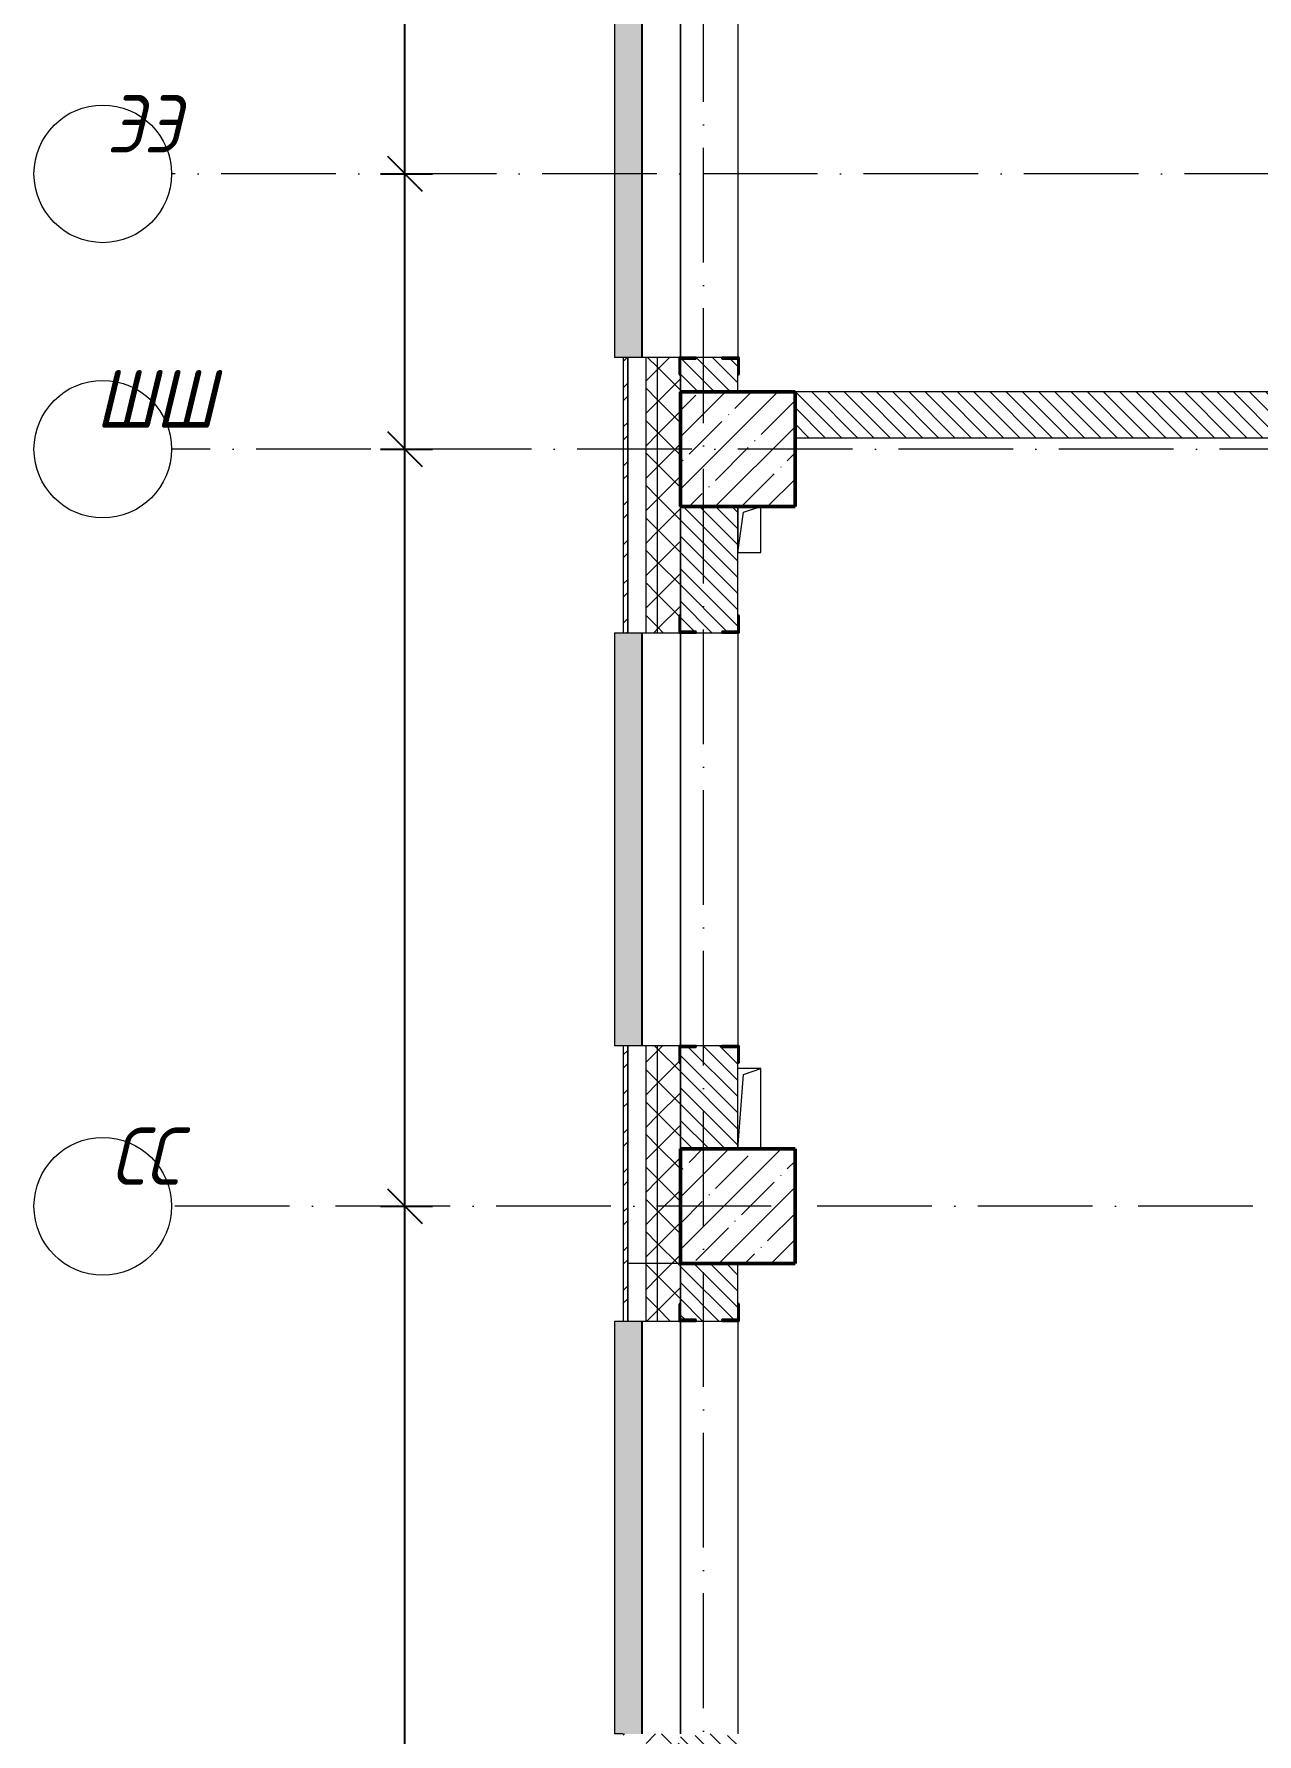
# Model space of a CAD drawing. Header units: millimetres. Extents: x -401725 to 250493, y 305116 to 802890.
# Drawn here: x -20928 to -15595, y 392886 to 400295 of the extents above; entities that cross this region are included whole.
import ezdxf

# ---------------------------------------------------------------- set-up
doc = ezdxf.new("R2010")
doc.units = ezdxf.units.MM
doc.linetypes.add('50_200_ШТРИХ_1Т_ш5_п1_п1_', pattern=[700, 500, -100, 0, -100])
for name, color, linetype, lineweight in [('A-____-____-DIMS', 7, 'Continuous', 9), ('A-GENM-____-MCUT', 7, 'Continuous', 25), ('A-GENM-____-OTLN', 7, 'Continuous', 9), ('A-GENM-____-OTLN-1', 7, 'Continuous', 25), ('A-GLAZ-____-OTLN', 7, 'Continuous', 9), ('A-WALL-____-MCUT', 7, 'Continuous', 13), ('A-WALL-____-MCUT-1', 7, 'Continuous', 9), ('A-WALL-____-OTLN', 7, 'Continuous', 9), ('A-WALL-____-PATT-1', 7, 'Continuous', 9), ('A-WALL-FNSH-MCUT-1', 7, 'Continuous', 9), ('S-COLS-____-MCUT', 7, 'Continuous', 50), ('S-COLS-____-OTLN', 7, 'Continuous', 9), ('S-GRID-____-IDEN', 7, 'Continuous', 9), ('S-GRID-____-OTLN-1', 7, '50_200_ШТРИХ_1Т_ш5_п1_п1_', 9)]:
    doc.layers.add(name, color=color, linetype=linetype, lineweight=lineweight)
doc.layers.add('A-GLAZ-____-OTLN-1', color=7, linetype='Continuous', lineweight=9, true_color=0xc0c0c0)
doc.styles.add('ISOCPEUR_I', font='isocpeui.ttf', dxfattribs={"width": 0.9, "height": 2.5})
doc.styles.add('ISOCPEUR_I_9', font='isocpeui.ttf', dxfattribs={"width": 0.9, "height": 250})
doc.dimstyles.new('ISO-2_5_0_9К_БОЛЬШОЙ_ОСИ', dxfattribs={"dimscale": 304.8, "dimtxt": 248.995294, "dimasz": 0.492126, "dimexe": 0.393701, "dimexo": 0, "dimgap": 0, "dimtad": 1, "dimdec": 0, "dimzin": 0, "dimdsep": 46, "dimtxsty": 'ISOCPEUR_I', "dimblk1": 'OBLIQUE', "dimblk2": 'OBLIQUE', "dimsah": 1, "dimcen": 0.09, "dimdle": 0.393701, "dimazin": 0, "dimtfac": 1, "dimtdec": 4, "dimtix": 1, "dimtmove": 0, "dimatfit": 3, "dimfxl": 1, "dimtvp": 1, "dimtolj": 1, "dimtzin": 0, "dimarcsym": 2})
pattern_1 = [(135, (-15659.08, 321904.697), (-35.35534, -35.35534), [])]
pattern_2 = [(45, (-15659.08, 321904.7), (-70.71068, 70.71068), []), (135, (-15659.08, 321904.7), (-70.71068, -70.71068), [])]
pattern_3 = [(45, (-15659.08, 321904.7), (-85.53659, 85.53659), []), (45, (-15602.06, 321904.7), (-85.53659, 85.53659), [])]

# ---------------------------------------------------------------- blocks, each defined once
blk = doc.blocks.new('BSC_Колонна _Прямоугольная - 500х500-V25-АР1_План отверстий 2 этажа в осях 1-64_Ю-ЯЯ')
at = {"layer": 'S-COLS-____-OTLN'}
h = blk.add_hatch(dxfattribs=at)
h.set_pattern_fill('FP_34', color=256, style=0, pattern_type=2)
h.set_pattern_definition([(45, (2200, -76581.04), (-114.04925, 114.04925), []), (45, (2314.05, -76581.04), (-114.04925, 114.04925), [201.613, -40.323, 3.353, -36.97])])
h.paths.add_polyline_path([(-250, -250), (250, -250), (250, 250), (-250, 250), (-250, 16.5)], flags=0)
at = {"layer": 'S-COLS-____-MCUT'}
for p, q in [((250, 250), (-250, 250)), ((-250, 250), (-250, -250)), ((250, -250), (250, 250)), ((-250, -250), (250, -250))]:
    blk.add_line(p, q, dxfattribs=at)
blk = doc.blocks.new('BSC_Колонна _Прямоугольная - 500х500-V31-АР1_План отверстий 2 этажа в осях 1-64_Ю-ЯЯ')
at = {"layer": 'S-COLS-____-OTLN'}
h = blk.add_hatch(dxfattribs=at)
h.set_pattern_fill('FP_40', color=256, style=0, pattern_type=2)
h.set_pattern_definition([(45, (2200, -73281.04), (-114.04925, 114.04925), []), (45, (2314.05, -73281.04), (-114.04925, 114.04925), [201.613, -40.323, 3.353, -36.97])])
h.paths.add_polyline_path([(-250, -250), (250, -250), (250, 250), (-250, 250), (-250, 87.7)], flags=0)
at = {"layer": 'S-COLS-____-MCUT'}
for p, q in [((250, 250), (-250, 250)), ((-250, 250), (-250, -250)), ((250, -250), (250, 250)), ((-250, -250), (250, -250))]:
    blk.add_line(p, q, dxfattribs=at)
blk = doc.blocks.new('Фахверк_СКБ_Уголок - 250_2700-27497298-АР1_План отверстий 2 этажа в осях 1-64_Ю-ЯЯ')
at = {"layer": 'A-GENM-____-MCUT'}
for p, q in [((200, 181), (125, 181)), ((125, 181), (125, 106)), ((131, 106), (131, 175)), ((131, 175), (200, 175)), ((200, 175), (200, 181)), ((125, 106), (131, 106)), ((131, -6), (125, -6)), ((125, -6), (125, -81)), ((131, -75), (131, -6)), ((125, -81), (200, -81)), ((200, -75), (131, -75)), ((200, -81), (200, -75))]:
    blk.add_line(p, q, dxfattribs=at)
blk = doc.blocks.new('Фахверк_СКБ_Уголок - 250_2700_1-27501432-АР1_План отверстий 2 этажа в осях 1-64_Ю-ЯЯ')
at = {"layer": 'A-GENM-____-MCUT'}
for p, q in [((200, 181), (125, 181)), ((125, 181), (125, 106)), ((131, 106), (131, 175)), ((131, 175), (200, 175)), ((200, 175), (200, 181)), ((125, 106), (131, 106)), ((131, -6), (125, -6)), ((125, -6), (125, -81)), ((131, -75), (131, -6)), ((125, -81), (200, -81)), ((200, -75), (131, -75)), ((200, -81), (200, -75))]:
    blk.add_line(p, q, dxfattribs=at)
blk = doc.blocks.new('AR_Отверстие прямоугольное _в плите_ - AR_Отверстие прямоугольное _в плите_-V166-АР1_План отверстий 2 этажа в осях 1-64_Ю-ЯЯ')
at = {"layer": 'A-GENM-____-OTLN'}
for p, q in [((-50, 100), (-50, -100)), ((-50, -100), (-25, 75)), ((-25, 75), (50, 100)), ((50, -100), (50, 100)), ((-50, -100), (50, -100))]:
    blk.add_line(p, q, dxfattribs=at)
blk = doc.blocks.new('AR_Отверстие прямоугольное _в плите_ - AR_Отверстие прямоугольное _в плите_-30511527-АР1_План отверстий 2 этажа в осях 1-64_Ю-ЯЯ')
at = {"layer": 'A-GENM-____-OTLN'}
for p, q in [((50, 175), (-50, 175)), ((-50, -175), (-25, 150)), ((-25, 150), (50, 175)), ((50, -175), (50, 175))]:
    blk.add_line(p, q, dxfattribs=at)
blk = doc.blocks.new('Отлив_СКБ - Отлив витража_120_НВФ-31886035-АР1_План отверстий 2 этажа в осях 1-64_Ю-ЯЯ')
at = {"layer": 'A-GLAZ-____-OTLN-1'}
for points in [[(0, 83), (0, 2), (4800, 2), (4800, 120), (0, 120)], [(0, 0), (4800, 0), (4800, 2), (0, 2)]]:
    blk.add_hatch(color=256, dxfattribs=at).paths.add_polyline_path(points, flags=0)
at = {"layer": 'A-GLAZ-____-OTLN'}
for p, q in [((0, 83), (0, 120)), ((4800, 120), (0, 120)), ((4800, 120), (4800, 83)), ((0, 2), (4800, 2)), ((4800, 0), (0, 0))]:
    blk.add_line(p, q, dxfattribs=at)
blk = doc.blocks.new('Отлив_СКБ - Отлив витража_120_НВФ-31885689-АР1_План отверстий 2 этажа в осях 1-64_Ю-ЯЯ')
at = {"layer": 'A-GLAZ-____-OTLN-1'}
for points in [[(1800, 2), (1800, 120), (0, 120), (0, 2), (737.3, 2)], [(1800, 0), (1800, 2), (0, 2), (0, 0), (737.3, 0)]]:
    blk.add_hatch(color=256, dxfattribs=at).paths.add_polyline_path(points, flags=0)
at = {"layer": 'A-GLAZ-____-OTLN'}
for p, q in [((0, 83), (0, 120)), ((1800, 120), (0, 120)), ((1800, 120), (1800, 83)), ((0, 2), (1800, 2)), ((1800, 0), (0, 0))]:
    blk.add_line(p, q, dxfattribs=at)
blk = doc.blocks.new('Ось сетки - Круг_Ø6_00__ISO-2_5_0_9K_-25732049-АР1_План отверстий 2 этажа в осях 1-64_Ю-ЯЯ')
at = {"layer": 'S-GRID-____-IDEN'}
blk.add_circle((0, 0), 3, dxfattribs=at)
blk = doc.blocks.new('_Oblique')
at = {"color": 0, "linetype": 'ByBlock', "lineweight": -2}
blk.add_line((-0.5, -0.5), (0.5, 0.5), dxfattribs=at)
blk = doc.blocks.new('*D8848')
at = {"layer": 'A-____-____-DIMS', "color": 0, "lineweight": -2, "transparency": 16777216}
for p, q in [((-19310.5, 389365.7), (-19310.5, 395305.7)), ((-19416.5, 395185.7), (-19190.5, 395185.7)), ((-19416.5, 389485.7), (-19190.5, 389485.7))]:
    blk.add_line(p, q, dxfattribs=at)
at = {"layer": 'Defpoints', "color": 0, "transparency": 16777216}
for p in [(-19416.5, 395185.7), (-19310.5, 395185.7), (-19416.5, 389485.7)]:
    blk.add_point(p, dxfattribs=at)
at = {"layer": 'A-____-____-DIMS', "color": 0, "lineweight": -2, "transparency": 16777216, "xscale": 150, "yscale": 150, "zscale": 150}
for p, rotation in [((-19310.5, 395185.7), 90), ((-19310.5, 389485.7), 270)]:
    blk.add_blockref('_Oblique', p, dxfattribs=dict(at, rotation=rotation))
at = {"layer": 'A-____-____-DIMS', "color": 0, "transparency": 16777216, "insert": (-19311.7, 392335.7), "char_height": 2.5, "width": 758.478, "attachment_point": 5, "rotation": 90, "style": 'ISOCPEUR_I'}
blk.add_mtext('\\A1;5700', dxfattribs=at)
blk = doc.blocks.new('*D8849')
at = {"layer": 'A-____-____-DIMS', "color": 0, "lineweight": -2, "transparency": 16777216}
for p, q in [((-19310.5, 395065.7), (-19310.5, 398605.7)), ((-19416.5, 398485.7), (-19190.5, 398485.7)), ((-19416.5, 395185.7), (-19190.5, 395185.7))]:
    blk.add_line(p, q, dxfattribs=at)
at = {"layer": 'Defpoints', "color": 0, "transparency": 16777216}
for p in [(-19416.5, 398485.7), (-19310.5, 398485.7), (-19416.5, 395185.7)]:
    blk.add_point(p, dxfattribs=at)
at = {"layer": 'A-____-____-DIMS', "color": 0, "lineweight": -2, "transparency": 16777216, "xscale": 150, "yscale": 150, "zscale": 150}
for p, rotation in [((-19310.5, 398485.7), 90), ((-19310.5, 395185.7), 270)]:
    blk.add_blockref('_Oblique', p, dxfattribs=dict(at, rotation=rotation))
at = {"layer": 'A-____-____-DIMS', "color": 0, "transparency": 16777216, "insert": (-19311.7, 396835.7), "char_height": 2.5, "width": 758.478, "attachment_point": 5, "rotation": 90, "style": 'ISOCPEUR_I'}
blk.add_mtext('\\A1;3300', dxfattribs=at)
blk = doc.blocks.new('*D8850')
at = {"layer": 'A-____-____-DIMS', "color": 0, "lineweight": -2, "transparency": 16777216}
for p, q in [((-19310.5, 398365.7), (-19310.5, 399805.7)), ((-19416.5, 399685.7), (-19190.5, 399685.7)), ((-19416.5, 398485.7), (-19190.5, 398485.7))]:
    blk.add_line(p, q, dxfattribs=at)
at = {"layer": 'Defpoints', "color": 0, "transparency": 16777216}
for p in [(-19416.5, 399685.7), (-19310.5, 399685.7), (-19416.5, 398485.7)]:
    blk.add_point(p, dxfattribs=at)
at = {"layer": 'A-____-____-DIMS', "color": 0, "lineweight": -2, "transparency": 16777216, "xscale": 150, "yscale": 150, "zscale": 150}
for p, rotation in [((-19310.5, 399685.7), 90), ((-19310.5, 398485.7), 270)]:
    blk.add_blockref('_Oblique', p, dxfattribs=dict(at, rotation=rotation))
at = {"layer": 'A-____-____-DIMS', "color": 0, "transparency": 16777216, "insert": (-19311.7, 399085.7), "char_height": 2.5, "width": 701.018, "attachment_point": 5, "rotation": 90, "style": 'ISOCPEUR_I'}
blk.add_mtext('\\A1;1200', dxfattribs=at)
blk = doc.blocks.new('*D8851')
at = {"layer": 'A-____-____-DIMS', "color": 0, "lineweight": -2, "transparency": 16777216}
for p, q in [((-19310.5, 399565.7), (-19310.5, 404055.7)), ((-19416.5, 403935.7), (-19190.5, 403935.7)), ((-19416.5, 399685.7), (-19190.5, 399685.7))]:
    blk.add_line(p, q, dxfattribs=at)
at = {"layer": 'Defpoints', "color": 0, "transparency": 16777216}
for p in [(-19416.5, 403935.7), (-19310.5, 403935.7), (-19416.5, 399685.7)]:
    blk.add_point(p, dxfattribs=at)
at = {"layer": 'A-____-____-DIMS', "color": 0, "lineweight": -2, "transparency": 16777216, "xscale": 150, "yscale": 150, "zscale": 150}
for p, rotation in [((-19310.5, 403935.7), 90), ((-19310.5, 399685.7), 270)]:
    blk.add_blockref('_Oblique', p, dxfattribs=dict(at, rotation=rotation))
at = {"layer": 'A-____-____-DIMS', "color": 0, "transparency": 16777216, "insert": (-19311.7, 401810.7), "char_height": 2.5, "width": 781.462, "attachment_point": 5, "rotation": 90, "style": 'ISOCPEUR_I'}
blk.add_mtext('\\A1;4250', dxfattribs=at)

msp = doc.modelspace()

# ---------------------------------------------------------------- hatches: boundary and pattern name
at = {"layer": 'A-WALL-____-PATT-1'}
h = msp.add_hatch(dxfattribs=at)
h.set_pattern_fill('FP_3', color=256, style=0, pattern_type=2)
h.set_pattern_definition(pattern_3)
h.paths.add_polyline_path([(-18359.0813, 394765.7392), (-18339.0813, 394765.7392), (-18339.0813, 395885.7392), (-18359.0813, 395885.7392), (-18359.0813, 395273.4125)], flags=0)
h.paths.add_polyline_path([(-18339.0813, 397685.7392), (-18339.0813, 398885.7392), (-18359.0813, 398885.7392), (-18359.0813, 397685.7392)], flags=0)
h.paths.add_polyline_path([(-18339.0813, 403685.7392), (-18339.0813, 404885.7392), (-18359.0813, 404885.7392), (-18359.0813, 403685.7392)], flags=0)
h.paths.add_polyline_path([(-18339.0813, 406685.7392), (-18339.0813, 407835.7392), (-18359.0813, 407835.7392), (-18359.0813, 406685.7392)], flags=0)
h = msp.add_hatch(dxfattribs=at)
h.set_pattern_fill('FP_1', color=256, style=0, pattern_type=2)
h.set_pattern_definition(pattern_2)
h.paths.add_polyline_path([(-18209.0813, 394935.7392), (-18209.0813, 395885.7392), (-18259.0813, 395885.7392), (-18259.0813, 394935.7392)], flags=0)
h.paths.add_polyline_path([(-18209.0813, 397685.7392), (-18209.0813, 398885.7392), (-18259.0813, 398885.7392), (-18259.0813, 397685.7392)], flags=0)
h.paths.add_polyline_path([(-18209.0813, 403685.7392), (-18209.0813, 404885.7392), (-18259.0813, 404885.7392), (-18259.0813, 403685.7392)], flags=0)
h.paths.add_polyline_path([(-18209.0813, 406685.7392), (-18209.0813, 407815.7392), (-18259.0813, 407815.7392), (-18259.0813, 406685.7392)], flags=0)
h = msp.add_hatch(dxfattribs=at)
h.set_pattern_fill('FP_1', color=256, style=0, pattern_type=2)
h.set_pattern_definition(pattern_2)
h.paths.add_polyline_path([(-18109.0813, 394935.7392), (-18109.0813, 395810.7392), (-18115.0813, 395810.7392), (-18115.0813, 395885.7392), (-18209.0813, 395885.7392), (-18209.0813, 394935.7392)], flags=0)
h.paths.add_polyline_path([(-18115.0813, 397685.7392), (-18115.0813, 397760.7392), (-18109.0813, 397760.7392), (-18109.0813, 398810.7392), (-18115.0813, 398810.7392), (-18115.0813, 398885.7392), (-18209.0813, 398885.7392), (-18209.0813, 397685.7392)], flags=0)
h.paths.add_polyline_path([(-18209.0813, 403685.7392), (-18109.0813, 403685.7392), (-18109.0813, 404810.7392), (-18115.0813, 404810.7392), (-18115.0813, 404885.7392), (-18209.0813, 404885.7392), (-18209.0813, 404152.6805)], flags=0)
h.paths.add_polyline_path([(-18115.0813, 406685.7392), (-18115.0813, 406760.7392), (-18109.0813, 406760.7392), (-18109.0813, 407815.7392), (-18209.0813, 407815.7392), (-18209.0813, 406685.7392)], flags=0)
h = msp.add_hatch(dxfattribs=at)
h.set_pattern_fill('FP_6', color=256, style=0, pattern_type=2)
h.set_pattern_definition(pattern_1)
h.paths.add_polyline_path([(-17965.0813, 398735.7392), (-17859.0813, 398735.7392), (-17859.0813, 398879.7392), (-17928.0813, 398879.7392), (-17928.0813, 398885.7392), (-18040.0813, 398885.7392), (-18040.0813, 398879.7392), (-18109.0813, 398879.7392), (-18109.0813, 398735.7392)], flags=0)
h = msp.add_hatch(dxfattribs=at)
h.set_pattern_fill('FP_6', color=256, style=0, pattern_type=2)
h.set_pattern_definition(pattern_1)
h.paths.add_polyline_path([(-10609.0813, 398535.7392), (-10609.0813, 398735.7392), (-14103.0813, 398735.7392), (-14103.0813, 398666.7392), (-14109.0813, 398666.7392), (-14109.0813, 398735.7392), (-17609.0813, 398735.7392), (-17609.0813, 398535.7392), (-14109.0813, 398535.7392), (-14109.0813, 398604.7392), (-14103.0813, 398604.7392), (-14103.0813, 398535.7392), (-12139.2611, 398535.7392)], flags=0)
h = msp.add_hatch(dxfattribs=at)
h.set_pattern_fill('FP_6', color=256, style=0, pattern_type=2)
h.set_pattern_definition(pattern_1)
h.paths.add_polyline_path([(-17859.0813, 395435.7392), (-17859.0813, 395879.7392), (-17928.0813, 395879.7392), (-17928.0813, 395885.7392), (-18040.0813, 395885.7392), (-18040.0813, 395879.7392), (-18109.0813, 395879.7392), (-18109.0813, 395435.7392)], flags=0)
h.paths.add_polyline_path([(-18040.0813, 397685.7392), (-17928.0813, 397685.7392), (-17928.0813, 397691.7392), (-17859.0813, 397691.7392), (-17859.0813, 398235.7392), (-18109.0813, 398235.7392), (-18109.0813, 397691.7392), (-18040.0813, 397691.7392)], flags=0)
h = msp.add_hatch(dxfattribs=at)
h.set_pattern_fill('FP_1', color=256, style=0, pattern_type=2)
h.set_pattern_definition(pattern_2)
h.paths.add_polyline_path([(-18209.0813, 389585.7392), (-18209.0813, 389885.7392), (-18259.0813, 389885.7392), (-18259.0813, 389585.7392)], flags=0)
h.paths.add_polyline_path([(-18209.0813, 391685.7392), (-18209.0813, 392885.7392), (-18259.0813, 392885.7392), (-18259.0813, 391685.7392)], flags=0)
h.paths.add_polyline_path([(-18209.0813, 394685.7392), (-18209.0813, 394935.7392), (-18259.0813, 394935.7392), (-18259.0813, 394685.7392)], flags=0)
h = msp.add_hatch(dxfattribs=at)
h.set_pattern_fill('FP_1', color=256, style=0, pattern_type=2)
h.set_pattern_definition(pattern_2)
h.paths.add_polyline_path([(-18209.0813, 389585.7392), (-18109.0813, 389585.7392), (-18109.0813, 389810.7392), (-18115.0813, 389810.7392), (-18115.0813, 389885.7392), (-18209.0813, 389885.7392), (-18209.0813, 389622.9693)], flags=0)
h.paths.add_polyline_path([(-18115.0813, 391685.7392), (-18115.0813, 391760.7392), (-18109.0813, 391760.7392), (-18109.0813, 392810.7392), (-18115.0813, 392810.7392), (-18115.0813, 392885.7392), (-18209.0813, 392885.7392), (-18209.0813, 391685.7392)], flags=0)
h.paths.add_polyline_path([(-18115.0813, 394685.7392), (-18115.0813, 394760.7392), (-18109.0813, 394760.7392), (-18109.0813, 394935.7392), (-18209.0813, 394935.7392), (-18209.0813, 394685.7392)], flags=0)
h = msp.add_hatch(dxfattribs=at)
h.set_pattern_fill('FP_6', color=256, style=0, pattern_type=2)
h.set_pattern_definition(pattern_1)
h.paths.add_polyline_path([(-17859.0813, 389585.7392), (-17859.0813, 389879.7392), (-17928.0813, 389879.7392), (-17928.0813, 389885.7392), (-18040.0813, 389885.7392), (-18040.0813, 389879.7392), (-18109.0813, 389879.7392), (-18109.0813, 389585.7392)], flags=0)
h.paths.add_polyline_path([(-17928.0813, 391685.7392), (-17928.0813, 391691.7392), (-17859.0813, 391691.7392), (-17859.0813, 392879.7392), (-17928.0813, 392879.7392), (-17928.0813, 392885.7392), (-18040.0813, 392885.7392), (-18040.0813, 392879.7392), (-18109.0813, 392879.7392), (-18109.0813, 391691.7392), (-18040.0813, 391691.7392), (-18040.0813, 391685.7392)], flags=0)
h.paths.add_polyline_path([(-18040.0813, 394685.7392), (-17928.0813, 394685.7392), (-17928.0813, 394691.7392), (-17859.0813, 394691.7392), (-17859.0813, 394935.7392), (-18109.0813, 394935.7392), (-18109.0813, 394691.7392), (-18040.0813, 394691.7392)], flags=0)
h = msp.add_hatch(dxfattribs=at)
h.set_pattern_fill('FP_3', color=256, style=0, pattern_type=2)
h.set_pattern_definition(pattern_3)
h.paths.add_polyline_path([(-18359.0813, 389755.7392), (-18339.0813, 389755.7392), (-18339.0813, 389885.7392), (-18359.0813, 389885.7392)], flags=0)
h.paths.add_polyline_path([(-18339.0813, 391685.7392), (-18339.0813, 392885.7392), (-18359.0813, 392885.7392), (-18359.0813, 391685.7392)], flags=0)
h.paths.add_polyline_path([(-18339.0813, 394685.7392), (-18339.0813, 394765.7392), (-18359.0813, 394765.7392), (-18359.0813, 394685.7392)], flags=0)

# ---------------------------------------------------------------- linework, layer by layer
at = {"layer": 'A-WALL-____-MCUT'}
for p, q in [((-18115.0813, 398885.7392), (-18339.0813, 398885.7392)), ((-18339.0813, 398885.7392), (-18339.0813, 397685.7392)), ((-18339.0813, 397685.7392), (-18339.0813, 398885.7392)), ((-17928.0813, 398885.7392), (-18040.0813, 398885.7392)), ((-17859.0813, 398735.7392), (-17859.0813, 398810.7392)), ((-14109.0813, 398735.7392), (-17609.0813, 398735.7392)), ((-17609.0813, 398535.7392), (-14109.0813, 398535.7392)), ((-17859.0813, 397760.7392), (-17859.0813, 398235.7392)), ((-18339.0813, 397685.7392), (-18115.0813, 397685.7392)), ((-18040.0813, 397685.7392), (-17928.0813, 397685.7392)), ((-18115.0813, 395885.7392), (-18339.0813, 395885.7392)), ((-18339.0813, 395885.7392), (-18339.0813, 394935.7392)), ((-18339.0813, 394935.7392), (-18339.0813, 395885.7392)), ((-17928.0813, 395885.7392), (-18040.0813, 395885.7392)), ((-17859.0813, 395435.7392), (-17859.0813, 395810.7392)), ((-18339.0813, 394935.7392), (-18339.0813, 394685.7392)), ((-18109.0813, 394935.7392), (-18339.0813, 394935.7392)), ((-17859.0813, 394760.7392), (-17859.0813, 394935.7392)), ((-18339.0813, 394685.7392), (-18339.0813, 394765.7392)), ((-18339.0813, 394685.7392), (-18115.0813, 394685.7392)), ((-18040.0813, 394685.7392), (-17928.0813, 394685.7392))]:
    msp.add_line(p, q, dxfattribs=at)
at = {"layer": 'A-WALL-____-MCUT-1'}
for p, q in [((-18259.0813, 397685.7392), (-18259.0813, 398885.7392)), ((-18209.0813, 397685.7392), (-18209.0813, 398885.7392)), ((-18109.0813, 398810.7392), (-18109.0813, 398735.7392)), ((-18109.0813, 398735.7392), (-18109.0813, 398810.7392)), ((-18109.0813, 398235.7392), (-18109.0813, 397760.7392)), ((-18109.0813, 397760.7392), (-18109.0813, 398235.7392)), ((-18259.0813, 394935.7392), (-18259.0813, 395885.7392)), ((-18209.0813, 394935.7392), (-18209.0813, 395885.7392)), ((-18109.0813, 395810.7392), (-18109.0813, 395435.7392)), ((-18109.0813, 395435.7392), (-18109.0813, 395810.7392)), ((-18259.0813, 394685.7392), (-18259.0813, 394935.7392)), ((-18209.0813, 394685.7392), (-18209.0813, 394935.7392)), ((-18109.0813, 394935.7392), (-18109.0813, 394760.7392)), ((-18109.0813, 394760.7392), (-18109.0813, 394935.7392))]:
    msp.add_line(p, q, dxfattribs=at)
at = {"layer": 'A-WALL-____-OTLN'}
for p, q in [((-18109.0813, 398885.7392), (-18109.0813, 403685.7392)), ((-18109.0813, 403685.7392), (-18109.0813, 398885.7392)), ((-17859.0813, 403685.7392), (-17859.0813, 398885.7392)), ((-18109.0813, 395885.7392), (-18109.0813, 397685.7392)), ((-18109.0813, 397685.7392), (-18109.0813, 395885.7392)), ((-17859.0813, 397685.7392), (-17859.0813, 395885.7392)), ((-18109.0813, 392885.7392), (-18109.0813, 394685.7392)), ((-18109.0813, 394685.7392), (-18109.0813, 392885.7392)), ((-17859.0813, 394685.7392), (-17859.0813, 392885.7392))]:
    msp.add_line(p, q, dxfattribs=at)
at = {"layer": 'A-WALL-FNSH-MCUT-1'}
for p, q in [((-18359.0813, 398885.7392), (-18359.0813, 397685.7392)), ((-18339.0813, 398885.7392), (-18359.0813, 398885.7392)), ((-18359.0813, 397685.7392), (-18339.0813, 397685.7392)), ((-18359.0813, 395885.7392), (-18359.0813, 394685.7392)), ((-18339.0813, 395885.7392), (-18359.0813, 395885.7392)), ((-18339.0813, 394765.7392), (-18339.0813, 394935.7392)), ((-18359.0813, 394685.7392), (-18339.0813, 394685.7392))]:
    msp.add_line(p, q, dxfattribs=at)
at = {"layer": 'S-GRID-____-OTLN-1'}
for p, q in [((-18009.0813, 374796.285), (-18009.0813, 412797.5486)), ((31495.5165, 399685.7392), (-20327.8515, 399685.7392)), ((16945.9187, 398485.7392), (-20327.8515, 398485.7392)), ((8890.9187, 395185.7392), (-20327.8515, 395185.7392))]:
    msp.add_line(p, q, dxfattribs=at)

# ---------------------------------------------------------------- block references
at = {"layer": 'A-GENM-____-OTLN'}
for name, p in [('AR_Отверстие прямоугольное _в плите_ - AR_Отверстие прямоугольное _в плите_-V166-АР1_План отверстий 2 этажа в осях 1-64_Ю-ЯЯ', (-17808.5818, 398135.7392)), ('AR_Отверстие прямоугольное _в плите_ - AR_Отверстие прямоугольное _в плите_-30511527-АР1_План отверстий 2 этажа в осях 1-64_Ю-ЯЯ', (-17809.0813, 395610.7392))]:
    msp.add_blockref(name, p, dxfattribs=at)
at = {"layer": 'A-GENM-____-OTLN-1'}
for name, p, rotation in [('Фахверк_СКБ_Уголок - 250_2700_1-27501432-АР1_План отверстий 2 этажа в осях 1-64_Ю-ЯЯ', (-18034.0813, 399010.7392), 269.9999999999999), ('Фахверк_СКБ_Уголок - 250_2700-27497298-АР1_План отверстий 2 этажа в осях 1-64_Ю-ЯЯ', (-17934.0813, 397560.7392), 89.99999999999991), ('Фахверк_СКБ_Уголок - 250_2700-27497298-АР1_План отверстий 2 этажа в осях 1-64_Ю-ЯЯ', (-18034.0813, 396010.7392), 269.9999999999999), ('Фахверк_СКБ_Уголок - 250_2700-27497298-АР1_План отверстий 2 этажа в осях 1-64_Ю-ЯЯ', (-17934.0813, 394560.7392), 89.99999999999991)]:
    msp.add_blockref(name, p, dxfattribs=dict(at, rotation=rotation))
at = {"layer": 'A-GLAZ-____-OTLN', "rotation": 90}
for name, p in [('Отлив_СКБ - Отлив витража_120_НВФ-31886035-АР1_План отверстий 2 этажа в осях 1-64_Ю-ЯЯ', (-18276.0813, 398885.7392)), ('Отлив_СКБ - Отлив витража_120_НВФ-31885689-АР1_План отверстий 2 этажа в осях 1-64_Ю-ЯЯ', (-18276.0813, 395885.7392)), ('Отлив_СКБ - Отлив витража_120_НВФ-31885689-АР1_План отверстий 2 этажа в осях 1-64_Ю-ЯЯ', (-18276.0813, 392885.7392))]:
    msp.add_blockref(name, p, dxfattribs=at)
at = {"layer": 'S-COLS-____-OTLN'}
for name, p in [('BSC_Колонна _Прямоугольная - 500х500-V25-АР1_План отверстий 2 этажа в осях 1-64_Ю-ЯЯ', (-17859.0813, 398485.7392)), ('BSC_Колонна _Прямоугольная - 500х500-V31-АР1_План отверстий 2 этажа в осях 1-64_Ю-ЯЯ', (-17859.0813, 395185.7392))]:
    msp.add_blockref(name, p, dxfattribs=at)
at = {"layer": 'S-GRID-____-IDEN', "xscale": 99.99999999999993, "yscale": 99.99999999999993, "zscale": 99.99999999999993}
for p, rotation in [((-20627.8515, 399685.7392), 89.9999999999998), ((-20627.8515, 398485.7392), 89.9999999999998), ((-20627.8515, 395185.7392), 89.99999999999982)]:
    msp.add_blockref('Ось сетки - Круг_Ø6_00__ISO-2_5_0_9K_-25732049-АР1_План отверстий 2 этажа в осях 1-64_Ю-ЯЯ', p, dxfattribs=dict(at, rotation=rotation))

# ---------------------------------------------------------------- texts
at = {"layer": 'S-GRID-____-IDEN', "char_height": 250, "attachment_point": 1, "style": 'ISOCPEUR_I_9'}
for s, insert, width in [('ЭЭ', (-20611.2568, 400029.0687), 447.341625), ('ШШ', (-20658.9568, 398829.0687), 562.784625), ('СС', (-20593.2568, 395529.0687), 404.0505)]:
    msp.add_mtext(s, dxfattribs=dict(at, insert=insert, width=width))

# ---------------------------------------------------------------- dimensions: what is measured, and where the dimension line sits
at = {"layer": 'A-____-____-DIMS'}
for base, p1, p2, override, picture, middle in [((-19310.4769, 403935.7392), (-19416.5429, 399685.7392), (-19416.5429, 403935.7392), {"dimpost": '<>', "dimfxl": 4250}, '*D8851', (-19311.7269, 401810.7392)), ((-19310.4769, 399685.7392), (-19416.5429, 398485.7392), (-19416.5429, 399685.7392), {"dimpost": '<>', "dimfxl": 1200}, '*D8850', (-19311.7269, 399085.7392)), ((-19310.4769, 398485.7392), (-19416.5429, 395185.7392), (-19416.5429, 398485.7392), {"dimpost": '<>', "dimfxl": 3300}, '*D8849', (-19311.7269, 396835.7392)), ((-19310.4769, 395185.7392), (-19416.5429, 389485.7392), (-19416.5429, 395185.7392), {"dimpost": '<>', "dimfxl": 5700}, '*D8848', (-19311.743, 392335.7392))]:
    dim = msp.add_linear_dim(base=base, p1=p1, p2=p2, angle=90, dimstyle='ISO-2_5_0_9К_БОЛЬШОЙ_ОСИ', override=override, dxfattribs=at)
    dim.commit()
    dim.dimension.update_dxf_attribs({"geometry": picture, "text_midpoint": middle})

doc.saveas('drawing.dxf')
